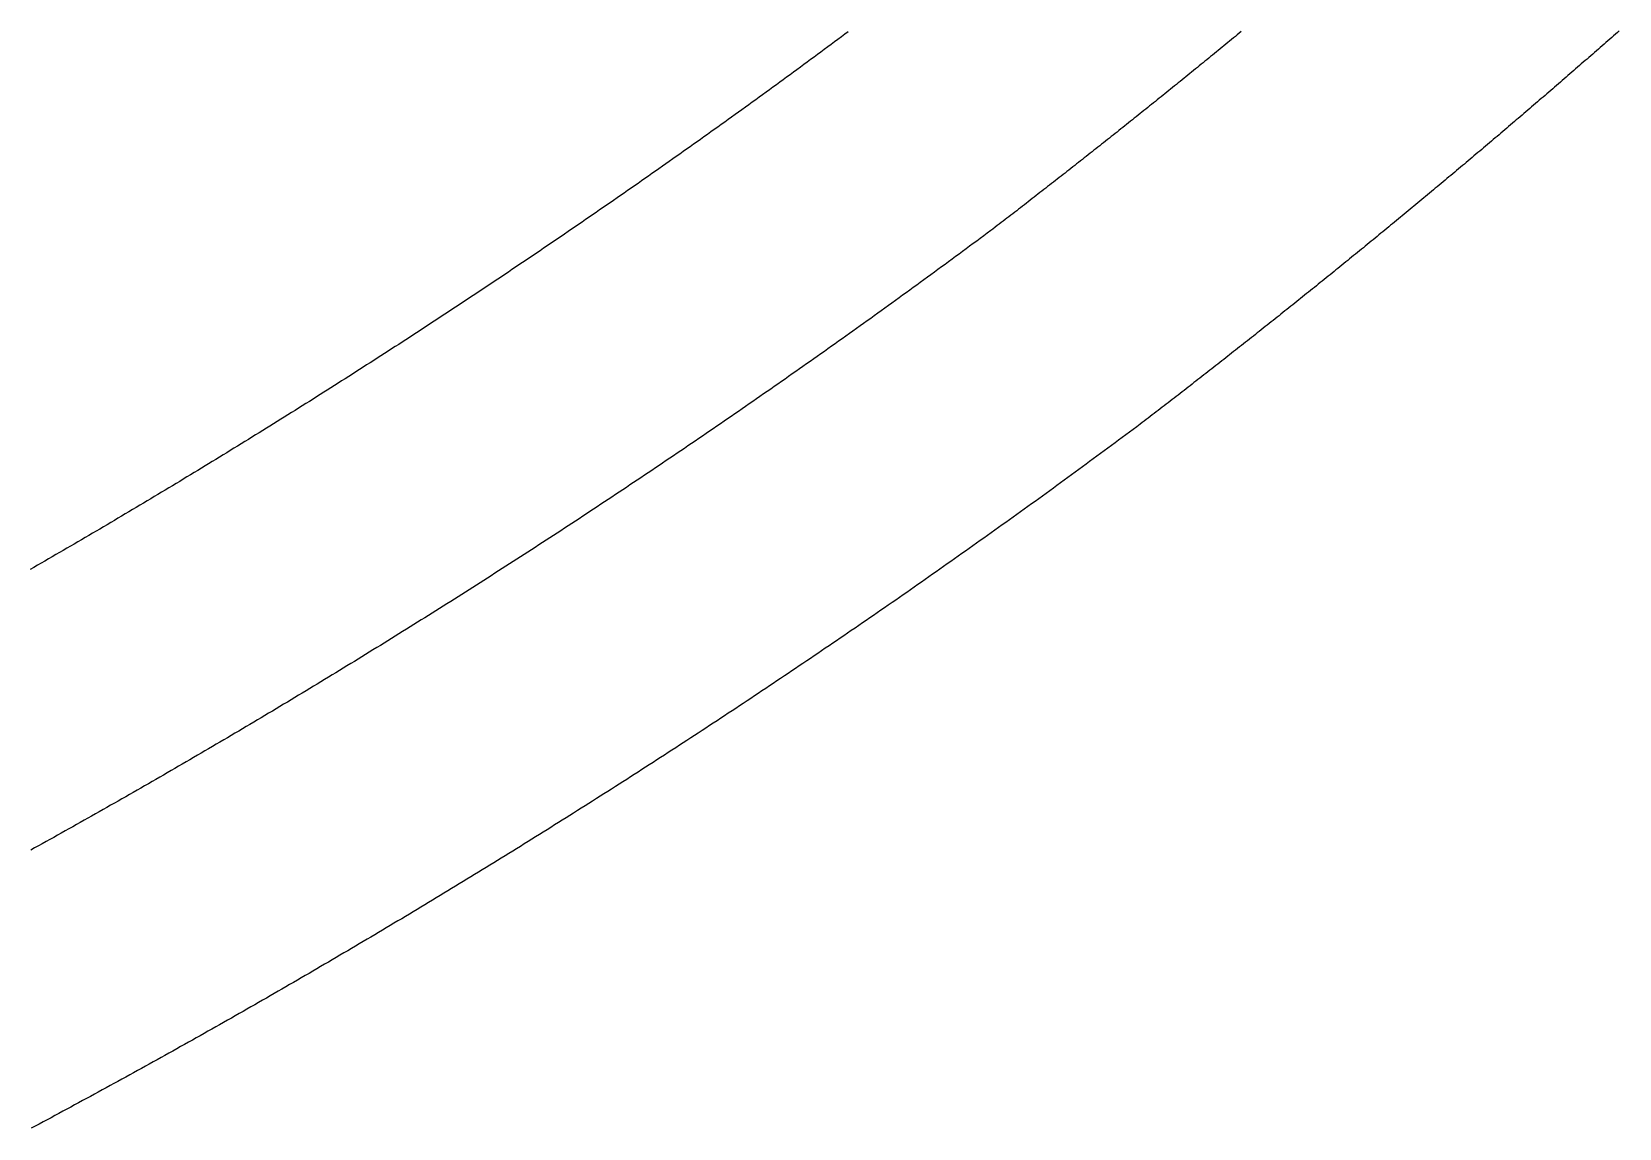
# Model space of a CAD drawing. Extents: x 10 to 206, y -65 to 73.
# Drawn here: x 172.496 to 173.346, y -52.258 to -51.671 of the extents above; entities that cross this region are included whole.
import ezdxf

# ---------------------------------------------------------------- set-up
doc = ezdxf.new("R2010")
doc.units = 0
doc.header["$LTSCALE"] = 0.5
doc.layers.add('LOGO', color=7, linetype='Continuous')

msp = doc.modelspace()

# ---------------------------------------------------------------- linework, layer by layer
at = {"layer": 'LOGO'}
for points in [[(172.93318951, -51.67127832), (172.93136278, -51.67263793), (172.92953542, -51.67399657), (172.92770742, -51.67535425), (172.92587878, -51.67671097), (172.92404951, -51.67806672), (172.92221961, -51.67942152), (172.92038908, -51.68077534), (172.91855791, -51.68212821), (172.91672611, -51.68348011), (172.91489368, -51.68483104), (172.91306061, -51.68618101), (172.91122692, -51.68753002), (172.90939259, -51.68887806), (172.90755764, -51.69022513), (172.90572205, -51.69157124), (172.90388584, -51.69291638), (172.902049, -51.69426055), (172.90021152, -51.69560376), (172.89837342, -51.69694599), (172.89653469, -51.69828727), (172.89469534, -51.69962757), (172.89285535, -51.7009669), (172.89101474, -51.70230527), (172.88917351, -51.70364266), (172.88733164, -51.70497909), (172.88548916, -51.70631455), (172.88364604, -51.70764904), (172.8818023, -51.70898255), (172.87995794, -51.7103151), (172.87811296, -51.71164667), (172.87626735, -51.71297728), (172.87442111, -51.71430691), (172.87257426, -51.71563557), (172.87072678, -51.71696326), (172.86887868, -51.71828997), (172.86702996, -51.71961571), (172.86518061, -51.72094048), (172.86333065, -51.72226428), (172.86148006, -51.7235871), (172.85962886, -51.72490895), (172.85777704, -51.72622982), (172.85592459, -51.72754972), (172.85407153, -51.72886864), (172.85221785, -51.73018659), (172.85036355, -51.73150356), (172.84850863, -51.73281956), (172.8466531, -51.73413457), (172.84479695, -51.73544862), (172.84294018, -51.73676168), (172.8410828, -51.73807377), (172.8392248, -51.73938488), (172.83736619, -51.74069501), (172.83550696, -51.74200417), (172.83364711, -51.74331234), (172.83178666, -51.74461954), (172.82992559, -51.74592575), (172.8280639, -51.74723099), (172.8262016, -51.74853525), (172.82433869, -51.74983853), (172.82247517, -51.75114082), (172.82061104, -51.75244214), (172.81874629, -51.75374247), (172.81688094, -51.75504183), (172.81501497, -51.7563402), (172.81314839, -51.75763759), (172.81128121, -51.758934), (172.80941341, -51.76022942), (172.807545, -51.76152386), (172.80567599, -51.76281732), (172.80380637, -51.76410979), (172.80193614, -51.76540128), (172.8000653, -51.76669179), (172.79819386, -51.76798131), (172.79632181, -51.76926984), (172.79444915, -51.77055739), (172.79257589, -51.77184396), (172.79070202, -51.77312954), (172.78882755, -51.77441413), (172.78695247, -51.77569774), (172.78507679, -51.77698036), (172.7832005, -51.77826199), (172.78132361, -51.77954263), (172.77944612, -51.78082229), (172.77756802, -51.78210096), (172.77568933, -51.78337864), (172.77381003, -51.78465533), (172.77193013, -51.78593103), (172.77004962, -51.78720574), (172.76816852, -51.78847946), (172.76628682, -51.7897522), (172.76440452, -51.79102394), (172.76252161, -51.79229469), (172.76063811, -51.79356445), (172.75875401, -51.79483322), (172.75686932, -51.796101), (172.75498402, -51.79736778), (172.75309813, -51.79863358), (172.75121163, -51.79989838), (172.74932455, -51.80116218), (172.74743686, -51.802425), (172.74554858, -51.80368682), (172.74365971, -51.80494765), (172.74177024, -51.80620748), (172.73988017, -51.80746632), (172.73798951, -51.80872416), (172.73609826, -51.80998101), (172.73420641, -51.81123686), (172.73231397, -51.81249172), (172.73042094, -51.81374558), (172.72852731, -51.81499844), (172.72663309, -51.81625031), (172.72473828, -51.81750118), (172.72284288, -51.81875106), (172.72094689, -51.81999993), (172.71905031, -51.82124781), (172.71715314, -51.82249469), (172.71525538, -51.82374057), (172.71335703, -51.82498545), (172.71145809, -51.82622933), (172.70955856, -51.82747222), (172.70765844, -51.8287141), (172.70575774, -51.82995498), (172.70385645, -51.83119486), (172.70195457, -51.83243374), (172.7000521, -51.83367162), (172.69814905, -51.8349085), (172.69624542, -51.83614438), (172.6943412, -51.83737925), (172.69243639, -51.83861312), (172.690531, -51.83984599), (172.68862502, -51.84107786), (172.68671847, -51.84230872), (172.68481132, -51.84353858), (172.6829036, -51.84476744), (172.68099529, -51.84599529), (172.6790864, -51.84722213), (172.67717693, -51.84844797), (172.67526688, -51.84967281), (172.67335624, -51.85089664), (172.67144503, -51.85211946), (172.66953323, -51.85334128), (172.66762086, -51.85456209), (172.66570791, -51.85578189), (172.66379437, -51.85700069), (172.66188026, -51.85821848), (172.65996557, -51.85943526), (172.65805031, -51.86065103), (172.65613446, -51.8618658), (172.65421804, -51.86307955), (172.65230104, -51.8642923), (172.65038347, -51.86550404), (172.64846532, -51.86671477), (172.64654659, -51.86792448), (172.64462729, -51.86913319), (172.64270742, -51.87034089), (172.64078697, -51.87154757), (172.63886595, -51.87275325), (172.63694435, -51.87395791), (172.63502218, -51.87516156), (172.63309944, -51.8763642), (172.63117612, -51.87756582), (172.62925223, -51.87876643), (172.62732778, -51.87996603), (172.62540275, -51.88116462), (172.62347715, -51.88236219), (172.62155098, -51.88355875), (172.61962424, -51.88475429), (172.61769693, -51.88594882), (172.61576905, -51.88714233), (172.6138406, -51.88833483), (172.61191159, -51.88952631), (172.609982, -51.89071678), (172.60805185, -51.89190622), (172.60612113, -51.89309466), (172.60418985, -51.89428207), (172.602258, -51.89546847), (172.60032558, -51.89665385), (172.5983926, -51.89783821), (172.59645905, -51.89902155), (172.59452494, -51.90020388), (172.59259026, -51.90138519), (172.59065502, -51.90256547), (172.58871921, -51.90374474), (172.58678284, -51.90492299), (172.58484591, -51.90610021), (172.58290842, -51.90727642), (172.58097037, -51.9084516), (172.57903175, -51.90962577), (172.57709257, -51.91079891), (172.57515283, -51.91197103), (172.57321253, -51.91314213), (172.57127167, -51.91431221), (172.56933025, -51.91548126), (172.56738828, -51.91664929), (172.56544574, -51.9178163), (172.56350264, -51.91898228), (172.56155899, -51.92014724), (172.55961478, -51.92131117), (172.55767001, -51.92247408), (172.55572469, -51.92363597), (172.5537788, -51.92479683), (172.55183237, -51.92595666), (172.54988537, -51.92711547), (172.54793782, -51.92827325), (172.54598972, -51.92943001), (172.54404106, -51.93058574), (172.54209185, -51.93174044), (172.54014208, -51.93289411), (172.53819176, -51.93404675), (172.53624089, -51.93519837), (172.53428947, -51.93634896), (172.53233749, -51.93749852), (172.53038496, -51.93864705), (172.52843188, -51.93979455), (172.52647825, -51.94094102), (172.52452407, -51.94208647), (172.52256934, -51.94323088), (172.52061406, -51.94437426), (172.51865823, -51.94551661), (172.51670185, -51.94665792), (172.51474492, -51.94779821), (172.51278744, -51.94893746), (172.51082942, -51.95007569), (172.50887084, -51.95121287), (172.50691173, -51.95234903), (172.50495206, -51.95348415), (172.50299185, -51.95461824), (172.50103109, -51.9557513), (172.49906979, -51.95688332), (172.49710794, -51.95801431), (172.49514555, -51.95914426)], [(173.14357198, -51.67121494), (173.14255744, -51.67205038), (173.14154267, -51.67288554), (173.14052766, -51.67372042), (173.13951242, -51.67455502), (173.13849695, -51.67538935), (173.13748125, -51.6762234), (173.13646532, -51.67705717), (173.13544916, -51.67789066), (173.13443277, -51.67872387), (173.13341615, -51.6795568), (173.1323993, -51.68038946), (173.13138223, -51.68122184), (173.13036493, -51.68205394), (173.1293474, -51.68288575), (173.12832964, -51.6837173), (173.12731166, -51.68454856), (173.12629346, -51.68537954), (173.12527503, -51.68621024), (173.12425637, -51.68704067), (173.12323749, -51.68787081), (173.12221839, -51.68870068), (173.12119906, -51.68953026), (173.12017951, -51.69035957), (173.11915974, -51.6911886), (173.11813975, -51.69201735), (173.11711953, -51.69284581), (173.1160991, -51.693674), (173.11507844, -51.69450191), (173.11405757, -51.69532954), (173.11303647, -51.69615688), (173.11201516, -51.69698395), (173.11099362, -51.69781074), (173.10997187, -51.69863725), (173.1089499, -51.69946347), (173.10792772, -51.70028942), (173.10690531, -51.70111508), (173.1058827, -51.70194047), (173.10485986, -51.70276557), (173.10383681, -51.70359039), (173.10281354, -51.70441494), (173.10179006, -51.7052392), (173.10076637, -51.70606318), (173.09974246, -51.70688687), (173.09871834, -51.70771029), (173.09769401, -51.70853343), (173.09666946, -51.70935628), (173.09564471, -51.71017886), (173.09461974, -51.71100115), (173.09359456, -51.71182316), (173.09256917, -51.71264488), (173.09154357, -51.71346633), (173.09051776, -51.71428749), (173.08949174, -51.71510838), (173.08846552, -51.71592898), (173.08743908, -51.71674929), (173.08641244, -51.71756933), (173.08538559, -51.71838908), (173.08435854, -51.71920855), (173.08333127, -51.72002774), (173.08230381, -51.72084665), (173.08127613, -51.72166527), (173.08024825, -51.72248361), (173.07922017, -51.72330167), (173.07819189, -51.72411944), (173.0771634, -51.72493694), (173.0761347, -51.72575414), (173.07510581, -51.72657107), (173.07407671, -51.72738771), (173.07304741, -51.72820407), (173.07201791, -51.72902015), (173.07098821, -51.72983594), (173.06995831, -51.73065145), (173.0689282, -51.73146667), (173.0678979, -51.73228161), (173.0668674, -51.73309627), (173.06583671, -51.73391064), (173.06480581, -51.73472473), (173.06377471, -51.73553853), (173.06274342, -51.73635206), (173.06171194, -51.73716529), (173.06068025, -51.73797824), (173.05964837, -51.73879091), (173.0586163, -51.7396033), (173.05758403, -51.74041539), (173.05655157, -51.74122721), (173.05551891, -51.74203874), (173.05448606, -51.74284998), (173.05345301, -51.74366094), (173.05241978, -51.74447162), (173.05138635, -51.74528201), (173.05035273, -51.74609211), (173.04931892, -51.74690193), (173.04828491, -51.74771146), (173.04725072, -51.74852071), (173.04621634, -51.74932967), (173.04518177, -51.75013835), (173.04414701, -51.75094674), (173.04311206, -51.75175485), (173.04207692, -51.75256267), (173.0410416, -51.7533702), (173.04000609, -51.75417745), (173.03897039, -51.75498442), (173.0379345, -51.75579109), (173.03689844, -51.75659748), (173.03586218, -51.75740359), (173.03482574, -51.7582094), (173.03378912, -51.75901493), (173.03275231, -51.75982018), (173.03171532, -51.76062513), (173.03067815, -51.76142981), (173.02964079, -51.76223419), (173.02860325, -51.76303829), (173.02756553, -51.7638421), (173.02652763, -51.76464562), (173.02548955, -51.76544886), (173.02445129, -51.7662518), (173.02341285, -51.76705447), (173.02237423, -51.76785684), (173.02133543, -51.76865893), (173.02029645, -51.76946073), (173.01925729, -51.77026224), (173.01821796, -51.77106346), (173.01717845, -51.7718644), (173.01613877, -51.77266505), (173.0150989, -51.77346541), (173.01405886, -51.77426548), (173.01301865, -51.77506526), (173.01197826, -51.77586476), (173.01066069, -51.77687673), (173.00953066, -51.77771778), (173.00765013, -51.77911596), (173.00576893, -51.78051315), (173.00388707, -51.78190935), (173.00200455, -51.78330457), (173.00012136, -51.7846988), (172.99823752, -51.78609205), (172.99635301, -51.78748432), (172.99446784, -51.7888756), (172.99258201, -51.79026589), (172.99069553, -51.79165519), (172.98880838, -51.79304351), (172.98692058, -51.79443084), (172.98503211, -51.79581718), (172.98314299, -51.79720253), (172.98125321, -51.7985869), (172.97936277, -51.79997027), (172.97747168, -51.80135266), (172.97557993, -51.80273406), (172.97368753, -51.80411446), (172.97179447, -51.80549388), (172.96990075, -51.80687231), (172.96800638, -51.80824974), (172.96611136, -51.80962619), (172.96421568, -51.81100164), (172.96231935, -51.8123761), (172.96042237, -51.81374957), (172.95852473, -51.81512204), (172.95662645, -51.81649352), (172.95472751, -51.81786401), (172.95282792, -51.81923351), (172.95092768, -51.82060201), (172.94902678, -51.82196951), (172.94712524, -51.82333603), (172.94522305, -51.82470154), (172.94332022, -51.82606606), (172.94141673, -51.82742959), (172.93951259, -51.82879212), (172.93760781, -51.83015365), (172.93570238, -51.83151419), (172.9337963, -51.83287372), (172.93188958, -51.83423226), (172.92998221, -51.83558981), (172.9280742, -51.83694635), (172.92616554, -51.8383019), (172.92425623, -51.83965644), (172.92234628, -51.84100999), (172.92043569, -51.84236254), (172.91852446, -51.84371409), (172.91661258, -51.84506463), (172.91470006, -51.84641418), (172.9127869, -51.84776273), (172.91087309, -51.84911027), (172.90895865, -51.85045681), (172.90704356, -51.85180235), (172.90512783, -51.85314689), (172.90321147, -51.85449043), (172.90129446, -51.85583296), (172.89937682, -51.85717449), (172.89745853, -51.85851501), (172.89553961, -51.85985453), (172.89362005, -51.86119305), (172.89169986, -51.86253056), (172.88977902, -51.86386707), (172.88785755, -51.86520257), (172.88593545, -51.86653706), (172.88401271, -51.86787055), (172.88208933, -51.86920303), (172.88016532, -51.87053451), (172.87824067, -51.87186497), (172.87631539, -51.87319443), (172.87438948, -51.87452289), (172.87246293, -51.87585033), (172.87053576, -51.87717676), (172.86860795, -51.87850219), (172.8666795, -51.87982661), (172.86475043, -51.88115001), (172.86282073, -51.88247241), (172.86089039, -51.8837938), (172.85895943, -51.88511417), (172.85702783, -51.88643353), (172.85509561, -51.88775189), (172.85316276, -51.88906923), (172.85122928, -51.89038556), (172.84929517, -51.89170087), (172.84736044, -51.89301518), (172.84542507, -51.89432847), (172.84348909, -51.89564074), (172.84155247, -51.89695201), (172.83961523, -51.89826225), (172.83767736, -51.89957149), (172.83573887, -51.90087971), (172.83379976, -51.90218691), (172.83186002, -51.9034931), (172.82991966, -51.90479827), (172.82797867, -51.90610243), (172.82603706, -51.90740556), (172.82409483, -51.90870769), (172.82215198, -51.91000879), (172.82020851, -51.91130888), (172.81826441, -51.91260795), (172.8163197, -51.913906), (172.81437436, -51.91520303), (172.81242841, -51.91649904), (172.81048184, -51.91779403), (172.80853464, -51.91908801), (172.80658683, -51.92038096), (172.8046384, -51.92167289), (172.80268936, -51.92296381), (172.80073969, -51.9242537), (172.79878941, -51.92554256), (172.79683852, -51.92683041), (172.794887, -51.92811724), (172.79293488, -51.92940304), (172.79098213, -51.93068782), (172.78902878, -51.93197157), (172.78707481, -51.93325431), (172.78512022, -51.93453602), (172.78316502, -51.9358167), (172.78120921, -51.93709636), (172.77925279, -51.93837499), (172.77729576, -51.9396526), (172.77533811, -51.94092919), (172.77337985, -51.94220474), (172.77142099, -51.94347928), (172.76946151, -51.94475278), (172.76750142, -51.94602526), (172.76554072, -51.94729671), (172.76357942, -51.94856713), (172.7616175, -51.94983652), (172.75965498, -51.95110489), (172.75769185, -51.95237222), (172.75572811, -51.95363853), (172.75376377, -51.95490381), (172.75179882, -51.95616806), (172.74983326, -51.95743128), (172.7478671, -51.95869346), (172.74590033, -51.95995462), (172.74393296, -51.96121474), (172.74196499, -51.96247384), (172.73999641, -51.9637319), (172.73802723, -51.96498893), (172.73605744, -51.96624492), (172.73408705, -51.96749989), (172.73211606, -51.96875382), (172.73014447, -51.97000671), (172.72817228, -51.97125858), (172.72619949, -51.97250941), (172.72422609, -51.9737592), (172.7222521, -51.97500796), (172.72027751, -51.97625568), (172.71830232, -51.97750237), (172.71632653, -51.97874802), (172.71435014, -51.97999263), (172.71237315, -51.98123621), (172.71039557, -51.98247875), (172.70841739, -51.98372025), (172.70643861, -51.98496072), (172.70445924, -51.98620014), (172.70247927, -51.98743853), (172.70049871, -51.98867588), (172.69851755, -51.98991219), (172.6965358, -51.99114746), (172.69455345, -51.99238169), (172.69257051, -51.99361488), (172.69058698, -51.99484703), (172.68860286, -51.99607814), (172.68661814, -51.99730821), (172.68463283, -51.99853724), (172.68264693, -51.99976522), (172.68066044, -52.00099216), (172.67867336, -52.00221806), (172.67668569, -52.00344292), (172.67469743, -52.00466673), (172.67270858, -52.0058895), (172.67071914, -52.00711122), (172.66872911, -52.0083319), (172.6667385, -52.00955154), (172.66474729, -52.01077013), (172.66275551, -52.01198767), (172.66076313, -52.01320417), (172.65877017, -52.01441962), (172.65677662, -52.01563403), (172.65478249, -52.01684739), (172.65278777, -52.0180597), (172.65079247, -52.01927096), (172.64879659, -52.02048118), (172.64680012, -52.02169035), (172.64480306, -52.02289847), (172.64280543, -52.02410554), (172.64080721, -52.02531156), (172.63880841, -52.02651653), (172.63680903, -52.02772045), (172.63480907, -52.02892332), (172.63280853, -52.03012514), (172.63080741, -52.03132591), (172.62880571, -52.03252563), (172.62680343, -52.03372429), (172.62480057, -52.03492191), (172.62279713, -52.03611847), (172.62079312, -52.03731398), (172.61878852, -52.03850843), (172.61678335, -52.03970184), (172.61477761, -52.04089418), (172.61277129, -52.04208548), (172.61076439, -52.04327572), (172.60875691, -52.0444649), (172.60674886, -52.04565303), (172.60474024, -52.04684011), (172.60273104, -52.04802613), (172.60072127, -52.04921109), (172.59871093, -52.05039499), (172.59670001, -52.05157784), (172.59468852, -52.05275963), (172.59267646, -52.05394036), (172.59066383, -52.05512004), (172.58865063, -52.05629866), (172.58663685, -52.05747622), (172.58462251, -52.05865271), (172.58260759, -52.05982815), (172.58059211, -52.06100254), (172.57857606, -52.06217586), (172.57655944, -52.06334811), (172.57454225, -52.06451931), (172.57252449, -52.06568945), (172.57050617, -52.06685853), (172.56848728, -52.06802654), (172.56646782, -52.06919349), (172.5644478, -52.07035938), (172.56242721, -52.07152421), (172.56040606, -52.07268798), (172.55838434, -52.07385068), (172.55636206, -52.07501231), (172.55433922, -52.07617288), (172.55231581, -52.07733239), (172.55029184, -52.07849083), (172.5482673, -52.07964821), (172.54624221, -52.08080452), (172.54421655, -52.08195977), (172.54219033, -52.08311395), (172.54016355, -52.08426706), (172.53813621, -52.08541911), (172.53610831, -52.08657008), (172.53407985, -52.08772), (172.53205084, -52.08886884), (172.53002126, -52.09001661), (172.52799113, -52.09116332), (172.52596043, -52.09230895), (172.52392918, -52.09345352), (172.52189738, -52.09459702), (172.51986502, -52.09573944), (172.5178321, -52.0968808), (172.51579862, -52.09802109), (172.51376459, -52.0991603), (172.51173001, -52.10029844), (172.50969487, -52.10143551), (172.50765918, -52.10257151), (172.50562293, -52.10370644), (172.50358614, -52.10484029), (172.50154879, -52.10597307), (172.49951088, -52.10710478), (172.49747243, -52.10823541), (172.49543342, -52.10936497)], [(173.34614156, -51.67071553), (173.34512781, -51.6716084), (173.34411379, -51.67250097), (173.34309949, -51.67339325), (173.34208491, -51.67428523), (173.34107007, -51.67517692), (173.34005495, -51.67606831), (173.33903957, -51.67695941), (173.33802391, -51.67785021), (173.33700798, -51.67874072), (173.33599178, -51.67963093), (173.33497531, -51.68052085), (173.33395857, -51.68141047), (173.33294157, -51.6822998), (173.33192429, -51.68318883), (173.33090675, -51.68407757), (173.32988894, -51.68496601), (173.32887086, -51.68585415), (173.32785252, -51.686742), (173.32683391, -51.68762956), (173.32581504, -51.68851681), (173.3247959, -51.68940378), (173.32377649, -51.69029045), (173.32275683, -51.69117682), (173.3217369, -51.69206289), (173.3207167, -51.69294867), (173.31969624, -51.69383416), (173.31867552, -51.69471935), (173.31765454, -51.69560424), (173.3166333, -51.69648883), (173.3156118, -51.69737313), (173.31459003, -51.69825714), (173.31356801, -51.69914085), (173.31254573, -51.70002426), (173.31152318, -51.70090737), (173.31050038, -51.70179019), (173.30947732, -51.70267272), (173.30845401, -51.70355494), (173.30743043, -51.70443687), (173.3064066, -51.70531851), (173.30538252, -51.70619984), (173.30435817, -51.70708088), (173.30333358, -51.70796163), (173.30230872, -51.70884207), (173.30128362, -51.70972222), (173.30025825, -51.71060208), (173.29923264, -51.71148163), (173.29820677, -51.71236089), (173.29718065, -51.71323985), (173.29615428, -51.71411852), (173.29512765, -51.71499689), (173.29410078, -51.71587496), (173.29307365, -51.71675273), (173.29204627, -51.71763021), (173.29101865, -51.71850739), (173.28999077, -51.71938427), (173.28896264, -51.72026086), (173.28793427, -51.72113714), (173.28690565, -51.72201313), (173.28587678, -51.72288883), (173.28484766, -51.72376422), (173.2838183, -51.72463932), (173.28278869, -51.72551412), (173.28175883, -51.72638862), (173.28072873, -51.72726282), (173.27969838, -51.72813673), (173.27866779, -51.72901034), (173.27763696, -51.72988365), (173.27660588, -51.73075666), (173.27557456, -51.73162938), (173.274543, -51.73250179), (173.27351119, -51.73337391), (173.27247915, -51.73424573), (173.27144686, -51.73511725), (173.27041433, -51.73598848), (173.26938156, -51.7368594), (173.26834855, -51.73773003), (173.2673153, -51.73860036), (173.26628181, -51.73947039), (173.26524809, -51.74034012), (173.26421412, -51.74120955), (173.26317992, -51.74207869), (173.26214548, -51.74294753), (173.26111081, -51.74381606), (173.2600759, -51.7446843), (173.25904075, -51.74555224), (173.25800537, -51.74641988), (173.25696975, -51.74728722), (173.2559339, -51.74815427), (173.25489781, -51.74902101), (173.25386149, -51.74988746), (173.25282494, -51.7507536), (173.25178815, -51.75161945), (173.25075114, -51.752485), (173.24971389, -51.75335025), (173.24867641, -51.75421519), (173.2476387, -51.75507984), (173.24660076, -51.75594419), (173.24556259, -51.75680825), (173.24452419, -51.757672), (173.24348556, -51.75853545), (173.2424467, -51.7593986), (173.24140762, -51.76026145), (173.24036831, -51.76112401), (173.23932877, -51.76198626), (173.238289, -51.76284821), (173.23724901, -51.76370987), (173.23620879, -51.76457122), (173.23516835, -51.76543228), (173.23412768, -51.76629303), (173.23308679, -51.76715348), (173.23204567, -51.76801364), (173.23100433, -51.76887349), (173.22996277, -51.76973304), (173.22892098, -51.7705923), (173.22787898, -51.77145125), (173.22683675, -51.7723099), (173.2257943, -51.77316826), (173.22475163, -51.77402631), (173.22370874, -51.77488406), (173.22266563, -51.77574151), (173.2216223, -51.77659866), (173.22057875, -51.77745551), (173.21953498, -51.77831206), (173.218491, -51.77916831), (173.2174468, -51.78002425), (173.21640238, -51.7808799), (173.21535774, -51.78173525), (173.21431289, -51.78259029), (173.21326782, -51.78344503), (173.21222254, -51.78429948), (173.21117704, -51.78515362), (173.21013133, -51.78600746), (173.2090854, -51.786861), (173.20803927, -51.78771424), (173.20699291, -51.78856717), (173.20594635, -51.78941981), (173.20489957, -51.79027214), (173.20385259, -51.79112418), (173.20280539, -51.79197591), (173.20175798, -51.79282734), (173.20071036, -51.79367847), (173.19966253, -51.79452929), (173.19861449, -51.79537982), (173.19756625, -51.79623004), (173.19651779, -51.79707996), (173.19546913, -51.79792958), (173.19442026, -51.7987789), (173.19337118, -51.79962792), (173.1923219, -51.80047663), (173.1912724, -51.80132504), (173.19022271, -51.80217315), (173.18917281, -51.80302096), (173.1881227, -51.80386847), (173.18707239, -51.80471567), (173.18602188, -51.80556257), (173.18497116, -51.80640917), (173.18392024, -51.80725547), (173.18286912, -51.80810146), (173.1818178, -51.80894715), (173.18076627, -51.80979254), (173.17971455, -51.81063763), (173.17866262, -51.81148241), (173.17761049, -51.8123269), (173.17655817, -51.81317107), (173.17550564, -51.81401495), (173.17445292, -51.81485852), (173.17339999, -51.81570179), (173.17234687, -51.81654476), (173.17129355, -51.81738743), (173.17024004, -51.81822979), (173.16918633, -51.81907185), (173.16813242, -51.8199136), (173.16707832, -51.82075505), (173.16602402, -51.8215962), (173.16496953, -51.82243705), (173.16391484, -51.82327759), (173.16285996, -51.82411783), (173.16180489, -51.82495777), (173.16074962, -51.8257974), (173.15969416, -51.82663673), (173.15863851, -51.82747575), (173.15758267, -51.82831447), (173.15652664, -51.82915289), (173.15547041, -51.82999101), (173.154414, -51.83082882), (173.1533574, -51.83166632), (173.15230061, -51.83250353), (173.15124363, -51.83334043), (173.15018646, -51.83417702), (173.1491291, -51.83501331), (173.14807156, -51.8358493), (173.14701382, -51.83668498), (173.14595591, -51.83752036), (173.1448978, -51.83835544), (173.14383952, -51.83919021), (173.14278104, -51.84002467), (173.14172238, -51.84085883), (173.14066354, -51.84169269), (173.13960451, -51.84252625), (173.13854531, -51.84335949), (173.13748591, -51.84419244), (173.13642634, -51.84502508), (173.13536658, -51.84585741), (173.13430665, -51.84668944), (173.13324653, -51.84752117), (173.13218623, -51.84835259), (173.13112575, -51.8491837), (173.13006509, -51.85001452), (173.12900425, -51.85084502), (173.12794324, -51.85167522), (173.12688204, -51.85250512), (173.12582067, -51.85333471), (173.12475912, -51.854164), (173.1236974, -51.85499298), (173.1226355, -51.85582165), (173.12157342, -51.85665002), (173.12051116, -51.85747809), (173.11944874, -51.85830585), (173.11838613, -51.8591333), (173.11732336, -51.85996045), (173.1162604, -51.86078729), (173.11519728, -51.86161383), (173.11413398, -51.86244006), (173.11307052, -51.86326599), (173.11200688, -51.86409161), (173.11094306, -51.86491692), (173.10987908, -51.86574193), (173.10881493, -51.86656664), (173.10775061, -51.86739103), (173.10668611, -51.86821512), (173.10562145, -51.86903891), (173.10455662, -51.86986239), (173.10349162, -51.87068556), (173.10242646, -51.87150843), (173.10136113, -51.87233099), (173.10029563, -51.87315324), (173.09922996, -51.87397519), (173.09816413, -51.87479683), (173.09709813, -51.87561817), (173.09603197, -51.8764392), (173.09496564, -51.87725992), (173.09389915, -51.87808034), (173.0928325, -51.87890045), (173.09176568, -51.87972025), (173.0906987, -51.88053974), (173.08963156, -51.88135893), (173.08769856, -51.88279763), (173.08576487, -51.88423533), (173.0838305, -51.88567201), (173.08189543, -51.88710769), (173.07995969, -51.88854235), (173.07802325, -51.88997601), (173.07608614, -51.89140866), (173.07414833, -51.8928403), (173.07220985, -51.89427093), (173.07027068, -51.89570055), (173.06833082, -51.89712916), (173.06639029, -51.89855676), (173.06444907, -51.89998334), (173.06250717, -51.90140891), (173.06056459, -51.90283348), (173.05862132, -51.90425703), (173.05667738, -51.90567956), (173.05473275, -51.90710108), (173.05278745, -51.90852159), (173.05084146, -51.90994109), (173.0488948, -51.91135957), (173.04694746, -51.91277703), (173.04499944, -51.91419348), (173.04305074, -51.91560892), (173.04110137, -51.91702334), (173.03915131, -51.91843674), (173.03720059, -51.91984913), (173.03524918, -51.9212605), (173.0332971, -51.92267085), (173.03134435, -51.92408018), (173.02939092, -51.9254885), (173.02743681, -51.9268958), (173.02548203, -51.92830208), (173.02352658, -51.92970734), (173.02157046, -51.93111158), (173.01961366, -51.9325148), (173.01765619, -51.933917), (173.01569805, -51.93531818), (173.01373924, -51.93671834), (173.01177976, -51.93811748), (173.0098196, -51.93951559), (173.00785878, -51.94091269), (173.00589729, -51.94230876), (173.00393512, -51.94370381), (173.00197229, -51.94509784), (173.00000879, -51.94649084), (172.99804463, -51.94788282), (172.99607979, -51.94927378), (172.99411429, -51.95066371), (172.99214812, -51.95205261), (172.99018129, -51.95344049), (172.98821379, -51.95482735), (172.98624562, -51.95621318), (172.9842768, -51.95759798), (172.9823073, -51.95898176), (172.98033714, -51.96036451), (172.97836632, -51.96174623), (172.97639484, -51.96312692), (172.97442269, -51.96450659), (172.97244988, -51.96588523), (172.97047641, -51.96726284), (172.96850228, -51.96863942), (172.96652748, -51.97001497), (172.96455203, -51.97138949), (172.96257591, -51.97276298), (172.96059914, -51.97413544), (172.95862171, -51.97550686), (172.95664362, -51.97687726), (172.95466486, -51.97824663), (172.95268546, -51.97961496), (172.95070539, -51.98098226), (172.94872467, -51.98234853), (172.94674329, -51.98371377), (172.94476125, -51.98507797), (172.94277856, -51.98644114), (172.94079522, -51.98780327), (172.93881121, -51.98916437), (172.93682656, -51.99052443), (172.93484125, -51.99188346), (172.93285528, -51.99324145), (172.93086867, -51.99459841), (172.9288814, -51.99595433), (172.92689348, -51.99730922), (172.9249049, -51.99866306), (172.92291568, -52.00001587), (172.9209258, -52.00136765), (172.91893527, -52.00271838), (172.9169441, -52.00406807), (172.91495227, -52.00541673), (172.91295979, -52.00676435), (172.91096667, -52.00811093), (172.90897289, -52.00945646), (172.90697847, -52.01080096), (172.9049834, -52.01214442), (172.90298769, -52.01348683), (172.90099132, -52.01482821), (172.89899431, -52.01616854), (172.89699666, -52.01750783), (172.89499836, -52.01884608), (172.89299941, -52.02018328), (172.89099982, -52.02151944), (172.88899959, -52.02285456), (172.88699871, -52.02418864), (172.88499719, -52.02552167), (172.88299502, -52.02685365), (172.88099222, -52.02818459), (172.87898877, -52.02951449), (172.87698468, -52.03084334), (172.87497995, -52.03217114), (172.87297458, -52.0334979), (172.87096856, -52.03482361), (172.86896191, -52.03614827), (172.86695462, -52.03747188), (172.86494669, -52.03879445), (172.86293812, -52.04011597), (172.86092891, -52.04143644), (172.85891907, -52.04275586), (172.85690859, -52.04407423), (172.85489747, -52.04539156), (172.85288571, -52.04670783), (172.85087332, -52.04802305), (172.84886029, -52.04933722), (172.84684663, -52.05065034), (172.84483234, -52.05196241), (172.8428174, -52.05327343), (172.84080184, -52.05458339), (172.83878564, -52.05589231), (172.83676881, -52.05720017), (172.83475135, -52.05850697), (172.83273325, -52.05981272), (172.83071452, -52.06111742), (172.82869517, -52.06242107), (172.82667518, -52.06372366), (172.82465456, -52.06502519), (172.82263331, -52.06632567), (172.82061143, -52.06762509), (172.81858892, -52.06892346), (172.81656578, -52.07022077), (172.81454202, -52.07151702), (172.81251763, -52.07281222), (172.81049261, -52.07410636), (172.80846696, -52.07539944), (172.80644069, -52.07669146), (172.80441379, -52.07798242), (172.80238626, -52.07927233), (172.80035811, -52.08056117), (172.79832934, -52.08184896), (172.79629994, -52.08313569), (172.79426991, -52.08442135), (172.79223927, -52.08570595), (172.790208, -52.0869895), (172.78817611, -52.08827198), (172.78614359, -52.0895534), (172.78411046, -52.09083375), (172.7820767, -52.09211305), (172.78004232, -52.09339128), (172.77800732, -52.09466845), (172.7759717, -52.09594455), (172.77393546, -52.09721959), (172.77189861, -52.09849357), (172.76986113, -52.09976648), (172.76782303, -52.10103833), (172.76578432, -52.10230911), (172.76374499, -52.10357882), (172.76170504, -52.10484747), (172.75966448, -52.10611505), (172.7576233, -52.10738157), (172.75558151, -52.10864702), (172.7535391, -52.1099114), (172.75149607, -52.11117471), (172.74945243, -52.11243695), (172.74740818, -52.11369813), (172.74536331, -52.11495823), (172.74331783, -52.11621727), (172.74127173, -52.11747523), (172.73922503, -52.11873213), (172.73717771, -52.11998796), (172.73512978, -52.12124271), (172.73308124, -52.12249639), (172.73103209, -52.123749), (172.72898233, -52.12500054), (172.72693196, -52.12625101), (172.72488098, -52.12750041), (172.72282939, -52.12874873), (172.7207772, -52.12999598), (172.71872439, -52.13124215), (172.71667098, -52.13248725), (172.71461696, -52.13373128), (172.71256233, -52.13497423), (172.7105071, -52.1362161), (172.70845126, -52.1374569), (172.70639482, -52.13869663), (172.70433777, -52.13993528), (172.70228012, -52.14117285), (172.70022186, -52.14240934), (172.698163, -52.14364476), (172.69610354, -52.1448791), (172.69404347, -52.14611236), (172.6919828, -52.14734454), (172.68992153, -52.14857564), (172.68785966, -52.14980567), (172.68579719, -52.15103461), (172.68373411, -52.15226248), (172.68167044, -52.15348926), (172.67960616, -52.15471497), (172.67754129, -52.15593959), (172.67547582, -52.15716313), (172.67340975, -52.15838559), (172.67134308, -52.15960697), (172.66927581, -52.16082727), (172.66720795, -52.16204648), (172.66513949, -52.16326461), (172.66307043, -52.16448165), (172.66100078, -52.16569762), (172.65893053, -52.16691249), (172.65685969, -52.16812629), (172.65478825, -52.169339), (172.65271622, -52.17055062), (172.65064359, -52.17176116), (172.64857037, -52.17297061), (172.64649656, -52.17417897), (172.64442216, -52.17538625), (172.64234716, -52.17659244), (172.64027157, -52.17779755), (172.63819539, -52.17900156), (172.63611862, -52.18020449), (172.63404126, -52.18140633), (172.63196331, -52.18260708), (172.62988477, -52.18380674), (172.62780565, -52.18500531), (172.62572593, -52.18620279), (172.62364562, -52.18739918), (172.62156473, -52.18859448), (172.61948325, -52.18978869), (172.61740118, -52.19098181), (172.61531853, -52.19217384), (172.61323529, -52.19336477), (172.61115146, -52.19455461), (172.60906705, -52.19574336), (172.60698206, -52.19693102), (172.60489648, -52.19811758), (172.60281032, -52.19930305), (172.60072357, -52.20048742), (172.59863624, -52.2016707), (172.59654833, -52.20285288), (172.59445984, -52.20403397), (172.59237076, -52.20521397), (172.5902811, -52.20639286), (172.58819087, -52.20757066), (172.58610005, -52.20874737), (172.58400865, -52.20992297), (172.58191667, -52.21109748), (172.57982411, -52.21227089), (172.57773098, -52.2134432), (172.57563727, -52.21461442), (172.57354297, -52.21578453), (172.5714481, -52.21695355), (172.56935266, -52.21812146), (172.56725664, -52.21928828), (172.56516004, -52.22045399), (172.56306286, -52.22161861), (172.56096511, -52.22278212), (172.55886679, -52.22394453), (172.55676789, -52.22510585), (172.55466842, -52.22626605), (172.55256837, -52.22742516), (172.55046775, -52.22858316), (172.54836656, -52.22974006), (172.5462648, -52.23089585), (172.54416246, -52.23205055), (172.54205956, -52.23320413), (172.53995608, -52.23435662), (172.53785203, -52.23550799), (172.53574741, -52.23665826), (172.53364222, -52.23780743), (172.53153647, -52.23895549), (172.52943014, -52.24010244), (172.52732325, -52.24124829), (172.52521578, -52.24239303), (172.52310775, -52.24353666), (172.52099916, -52.24467918), (172.51888999, -52.2458206), (172.51678026, -52.2469609), (172.51466997, -52.2481001), (172.51255911, -52.24923819), (172.51044768, -52.25037517), (172.50833569, -52.25151104), (172.50622314, -52.25264579), (172.50411002, -52.25377944), (172.50199634, -52.25491198), (172.4998821, -52.2560434), (172.49776729, -52.25717371), (172.49565192, -52.25830291)]]:
    msp.add_lwpolyline(points, dxfattribs=at)

doc.saveas('drawing.dxf')
